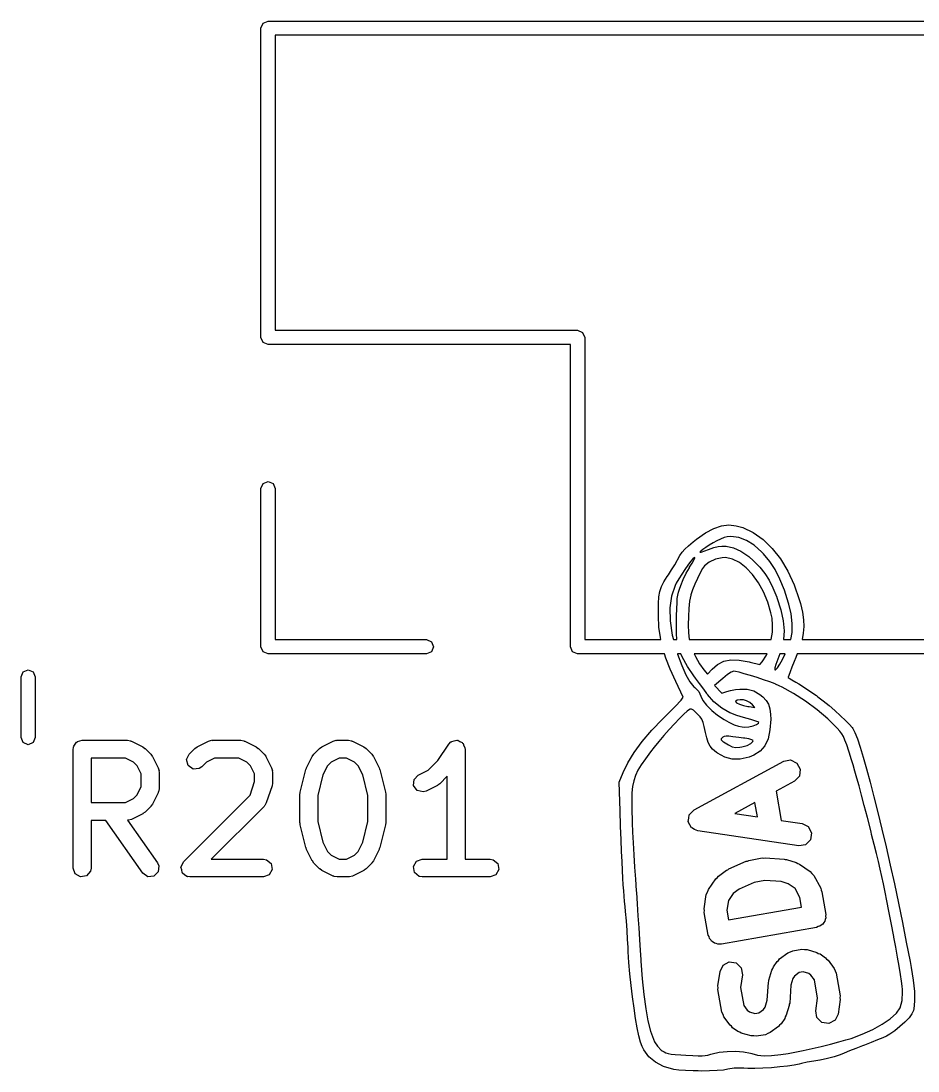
# Model space of a CAD drawing. Extents: x 106.7 to 191.3, y -141.1 to -57.8.
# Drawn here: x 121.53 to 129.07, y -69.58 to -60.75 of the extents above; entities that cross this region are included whole.
import ezdxf

# ---------------------------------------------------------------- set-up
doc = ezdxf.new("R2010")
doc.units = 0
doc.layers.add('BLACK', color=7, linetype='CONTINUOUS')

msp = doc.modelspace()

# ---------------------------------------------------------------- linework, layer by layer
at = {"layer": 'BLACK', "linetype": 'CONTINUOUS'}
for p, q in [((123.547, -60.8136), (123.565, -60.7712)), ((123.547, -63.4136), (123.547, -60.8136)), ((123.565, -60.7712), (123.607, -60.7536)), ((123.607, -60.7536), (149.426, -60.7536)), ((149.567, -60.8736), (123.667, -60.8736)), ((123.667, -60.8736), (123.667, -63.3536)), ((123.667, -63.3536), (126.207, -63.3536)), ((126.207, -63.3536), (126.25, -63.3712)), ((126.25, -63.3712), (126.267, -63.4136)), ((123.565, -63.456), (123.547, -63.4136)), ((123.547, -63.4136), (123.547, -63.4136)), ((123.607, -63.4736), (123.565, -63.456)), ((126.267, -63.4136), (126.267, -65.9536)), ((126.147, -63.4736), (123.607, -63.4736)), ((126.147, -66.0136), (126.147, -63.4736)), ((123.547, -64.6836), (123.565, -64.6412)), ((123.547, -66.0136), (123.547, -64.6836)), ((123.565, -64.6412), (123.607, -64.6236)), ((123.607, -64.6236), (123.65, -64.6412)), ((123.65, -64.6412), (123.667, -64.6836)), ((123.667, -64.6836), (123.667, -65.9536)), ((127.283, -65.0571), (127.352, -65.0198)), ((127.352, -65.0198), (127.416, -64.9977)), ((127.416, -64.9977), (127.479, -64.9903)), ((127.479, -64.9903), (127.541, -64.9968)), ((127.541, -64.9968), (127.595, -65.012)), ((127.595, -65.012), (127.683, -65.053)), ((127.138, -65.1651), (127.179, -65.1321)), ((127.179, -65.1321), (127.207, -65.1105)), ((127.207, -65.1105), (127.283, -65.0571)), ((127.377, -65.1245), (127.346, -65.1413)), ((127.409, -65.1089), (127.377, -65.1245)), ((127.44, -65.0957), (127.409, -65.1089)), ((127.464, -65.089), (127.44, -65.0957)), ((127.488, -65.0874), (127.464, -65.089)), ((127.517, -65.0892), (127.488, -65.0874)), ((127.562, -65.0966), (127.517, -65.0892)), ((127.627, -65.1203), (127.562, -65.0966)), ((127.69, -65.1603), (127.627, -65.1203)), ((127.683, -65.053), (127.766, -65.1117)), ((127.766, -65.1117), (127.843, -65.1865)), ((127.066, -65.2481), (127.085, -65.2193)), ((127.085, -65.2193), (127.108, -65.1929)), ((127.108, -65.1929), (127.138, -65.1651)), ((127.242, -65.2108), (127.235, -65.219)), ((127.235, -65.219), (127.241, -65.2197)), ((127.241, -65.2197), (127.247, -65.2177)), ((127.259, -65.197), (127.242, -65.2108)), ((127.247, -65.2177), (127.307, -65.1957)), ((127.284, -65.1795), (127.259, -65.197)), ((127.314, -65.1603), (127.284, -65.1795)), ((127.307, -65.1957), (127.353, -65.1805)), ((127.346, -65.1413), (127.314, -65.1603)), ((127.353, -65.1805), (127.389, -65.1713)), ((127.389, -65.1713), (127.418, -65.1671)), ((127.418, -65.1671), (127.445, -65.167)), ((127.445, -65.167), (127.456, -65.1679)), ((127.456, -65.1679), (127.518, -65.1816)), ((127.518, -65.1816), (127.58, -65.2107)), ((127.58, -65.2107), (127.645, -65.2565)), ((127.755, -65.2182), (127.69, -65.1603)), ((127.77, -65.2339), (127.755, -65.2182)), ((127.843, -65.1865), (127.913, -65.276)), ((127.024, -65.325), (127.045, -65.2881)), ((127.045, -65.2881), (127.047, -65.2832)), ((127.047, -65.2832), (127.066, -65.2481)), ((127.157, -65.2976), (127.133, -65.3282)), ((127.149, -65.3452), (127.169, -65.3123)), ((127.176, -65.2754), (127.157, -65.2976)), ((127.169, -65.3123), (127.185, -65.2856)), ((127.189, -65.2643), (127.176, -65.2754)), ((127.185, -65.2856), (127.193, -65.2696)), ((127.193, -65.2672), (127.189, -65.2643)), ((127.193, -65.2696), (127.193, -65.2672)), ((127.312, -65.3021), (127.275, -65.3322)), ((127.365, -65.278), (127.312, -65.3021)), ((127.423, -65.2652), (127.365, -65.278)), ((127.451, -65.2647), (127.423, -65.2652)), ((127.509, -65.2772), (127.451, -65.2647)), ((127.567, -65.3064), (127.509, -65.2772)), ((127.624, -65.3503), (127.567, -65.3064)), ((127.645, -65.2565), (127.686, -65.2927)), ((127.686, -65.2927), (127.738, -65.3454)), ((127.822, -65.2961), (127.77, -65.2339)), ((127.867, -65.3656), (127.822, -65.2961)), ((127.913, -65.276), (127.975, -65.3787)), ((126.97, -65.4085), (126.997, -65.3679)), ((126.997, -65.3679), (127.024, -65.325)), ((127.082, -65.4035), (127.058, -65.4427)), ((127.108, -65.3644), (127.082, -65.4035)), ((127.095, -65.4488), (127.121, -65.3955)), ((127.133, -65.3282), (127.108, -65.3644)), ((127.121, -65.3955), (127.147, -65.349)), ((127.147, -65.349), (127.149, -65.3452)), ((127.237, -65.3932), (127.214, -65.439)), ((127.258, -65.356), (127.237, -65.3932)), ((127.275, -65.3322), (127.258, -65.356)), ((127.678, -65.4073), (127.624, -65.3503)), ((127.738, -65.3454), (127.781, -65.3973)), ((127.781, -65.3973), (127.817, -65.4534)), ((127.908, -65.4454), (127.867, -65.3656)), ((127.975, -65.3787), (128.027, -65.4929)), ((126.912, -65.5076), (126.932, -65.4677)), ((126.932, -65.4677), (126.96, -65.4239)), ((126.96, -65.4239), (126.97, -65.4085)), ((127.037, -65.4793), (127.028, -65.4986)), ((127.058, -65.4427), (127.037, -65.4793)), ((127.074, -65.498), (127.095, -65.4488)), ((127.192, -65.4882), (127.173, -65.536)), ((127.214, -65.439), (127.192, -65.4882)), ((127.727, -65.4754), (127.678, -65.4073)), ((127.77, -65.5528), (127.727, -65.4754)), ((127.817, -65.4534), (127.849, -65.5187)), ((127.945, -65.5386), (127.908, -65.4454)), ((126.891, -65.5943), (126.898, -65.5482)), ((126.898, -65.5482), (126.912, -65.5076)), ((127.028, -65.4986), (126.997, -65.5874)), ((127.045, -65.6087), (127.049, -65.5798)), ((127.049, -65.5798), (127.055, -65.5545)), ((127.055, -65.5545), (127.063, -65.5289)), ((127.063, -65.5289), (127.074, -65.4989)), ((127.074, -65.4989), (127.074, -65.498)), ((127.158, -65.5799), (127.149, -65.6294)), ((127.159, -65.5774), (127.158, -65.5799)), ((127.173, -65.536), (127.159, -65.5774)), ((127.806, -65.6377), (127.77, -65.5528)), ((127.849, -65.5187), (127.881, -65.5983)), ((127.98, -65.6483), (127.945, -65.5386)), ((128.027, -65.4929), (128.07, -65.6173)), ((126.886, -65.7215), (126.887, -65.6505)), ((126.887, -65.6505), (126.891, -65.5943)), ((126.997, -65.5874), (126.983, -65.6868)), ((127.041, -65.6934), (127.043, -65.6453)), ((127.043, -65.6453), (127.045, -65.6087)), ((127.149, -65.6294), (127.142, -65.6917)), ((127.832, -65.7283), (127.806, -65.6377)), ((127.881, -65.5983), (127.882, -65.6004)), ((127.882, -65.6004), (127.915, -65.7034)), ((127.982, -65.6555), (127.98, -65.6483)), ((128.001, -65.7377), (127.982, -65.6555)), ((128.07, -65.6173), (128.079, -65.651)), ((128.079, -65.651), (128.096, -65.7235)), ((126.887, -65.7546), (126.886, -65.7215)), ((126.891, -65.8493), (126.887, -65.7546)), ((126.983, -65.6868), (126.985, -65.7968)), ((127.039, -65.7571), (127.041, -65.6934)), ((127.039, -65.7627), (127.039, -65.7571)), ((127.142, -65.6917), (127.138, -65.7607)), ((127.841, -65.7728), (127.832, -65.7283)), ((127.915, -65.7034), (127.936, -65.7956)), ((128.01, -65.8186), (128.001, -65.7377)), ((128.096, -65.7235), (128.106, -65.7866)), ((126.985, -65.7968), (127.003, -65.9175)), ((127.038, -65.8387), (127.039, -65.7627)), ((127.039, -65.9034), (127.038, -65.8387)), ((127.138, -65.7607), (127.137, -65.8308)), ((127.137, -65.8308), (127.139, -65.8959)), ((127.846, -65.8315), (127.841, -65.7728)), ((127.844, -65.8921), (127.846, -65.8315)), ((127.936, -65.7956), (127.943, -65.8805)), ((128.009, -65.8931), (128.01, -65.8186)), ((128.109, -65.8443), (128.104, -65.9009)), ((128.106, -65.7866), (128.109, -65.8443)), ((126.903, -65.9368), (126.891, -65.8493)), ((127.003, -65.9175), (127.013, -65.9536)), ((127.042, -65.9536), (127.039, -65.9034)), ((127.139, -65.8959), (127.145, -65.9503)), ((127.835, -65.9536), (127.844, -65.8921)), ((127.943, -65.8805), (127.938, -65.9536)), ((127.999, -65.9536), (128.009, -65.8931)), ((128.104, -65.9009), (128.093, -65.9536)), ((123.565, -66.056), (123.547, -66.0136)), ((123.667, -65.9536), (124.937, -65.9536)), ((124.937, -65.9536), (124.98, -65.9712)), ((124.98, -65.9712), (124.997, -66.0136)), ((124.997, -66.0136), (124.98, -66.056)), ((126.165, -66.056), (126.147, -66.0136)), ((126.147, -66.0136), (126.147, -66.0136)), ((126.267, -65.9536), (126.906, -65.9536)), ((126.906, -65.9536), (126.903, -65.9368)), ((127.013, -65.9536), (127.042, -65.9536)), ((127.145, -65.9503), (127.146, -65.9536)), ((127.146, -65.9536), (127.835, -65.9536)), ((127.938, -65.9536), (127.999, -65.9536)), ((128.093, -65.9536), (129.446, -65.9536)), ((123.607, -66.0736), (123.565, -66.056)), ((124.937, -66.0736), (123.607, -66.0736)), ((124.98, -66.056), (124.937, -66.0736)), ((126.207, -66.0736), (126.165, -66.056)), ((126.937, -66.0736), (126.207, -66.0736)), ((126.948, -66.1087), (126.937, -66.0736)), ((126.985, -66.2021), (126.948, -66.1087)), ((127.047, -66.0736), (127.048, -66.077)), ((127.076, -66.0736), (127.047, -66.0736)), ((127.048, -66.077), (127.082, -66.1724)), ((127.086, -66.0994), (127.076, -66.0736)), ((127.13, -66.1786), (127.086, -66.0994)), ((127.187, -66.0736), (127.197, -66.0969)), ((127.799, -66.0736), (127.187, -66.0736)), ((127.197, -66.0969), (127.231, -66.1579)), ((127.759, -66.1403), (127.794, -66.0855)), ((127.794, -66.0855), (127.799, -66.0736)), ((127.908, -66.0736), (127.891, -66.1194)), ((127.952, -66.0736), (127.908, -66.0736)), ((127.929, -66.1199), (127.952, -66.0736)), ((128.041, -66.1054), (128.027, -66.1383)), ((128.053, -66.0736), (128.041, -66.1054)), ((129.477, -66.0736), (128.053, -66.0736)), ((127.082, -66.1724), (127.117, -66.25)), ((127.185, -66.2592), (127.13, -66.1786)), ((127.231, -66.1579), (127.267, -66.207)), ((127.337, -66.203), (127.384, -66.1623)), ((127.384, -66.1623), (127.436, -66.136)), ((127.436, -66.136), (127.496, -66.1239)), ((127.496, -66.1239), (127.566, -66.1255)), ((127.566, -66.1255), (127.648, -66.1403)), ((127.648, -66.1403), (127.658, -66.1428)), ((127.658, -66.1428), (127.74, -66.1635)), ((127.74, -66.1635), (127.759, -66.1403)), ((127.874, -66.1624), (127.864, -66.1923)), ((127.864, -66.1923), (127.864, -66.208)), ((127.871, -66.2083), (127.886, -66.1921)), ((127.891, -66.1194), (127.874, -66.1624)), ((127.886, -66.1921), (127.888, -66.1903)), ((127.888, -66.1903), (127.906, -66.1614)), ((127.906, -66.1614), (127.929, -66.1199)), ((128.008, -66.1849), (127.993, -66.2246)), ((128.027, -66.1383), (128.008, -66.1849)), ((121.531, -66.2679), (121.548, -66.2254)), ((121.531, -66.7773), (121.531, -66.2679)), ((121.548, -66.2254), (121.591, -66.2079)), ((121.591, -66.2079), (121.633, -66.2254)), ((121.633, -66.2254), (121.651, -66.2679)), ((121.651, -66.2679), (121.651, -66.7773)), ((127.033, -66.3063), (126.985, -66.2021)), ((127.117, -66.25), (127.151, -66.3092)), ((127.199, -66.2777), (127.185, -66.2592)), ((127.233, -66.3238), (127.199, -66.2777)), ((127.267, -66.207), (127.299, -66.2442)), ((127.299, -66.2442), (127.337, -66.203)), ((127.427, -66.2795), (127.358, -66.3393)), ((127.467, -66.2477), (127.427, -66.2795)), ((127.499, -66.2269), (127.467, -66.2477)), ((127.521, -66.2198), (127.499, -66.2269)), ((127.533, -66.2213), (127.521, -66.2198)), ((127.565, -66.2285), (127.533, -66.2213)), ((127.608, -66.2403), (127.565, -66.2285)), ((127.659, -66.2555), (127.608, -66.2403)), ((127.715, -66.273), (127.659, -66.2555)), ((127.77, -66.2915), (127.715, -66.273)), ((127.864, -66.208), (127.871, -66.2083)), ((127.982, -66.2541), (127.976, -66.2704)), ((127.976, -66.2704), (127.976, -66.2724)), ((127.976, -66.2724), (127.986, -66.2783)), ((127.993, -66.2246), (127.982, -66.2541)), ((127.986, -66.2783), (128.008, -66.2919)), ((127.095, -66.4369), (127.033, -66.3063)), ((127.151, -66.3092), (127.184, -66.3496)), ((127.184, -66.3496), (127.192, -66.3567)), ((127.192, -66.3567), (127.225, -66.3906)), ((127.267, -66.3698), (127.233, -66.3238)), ((127.294, -66.4079), (127.267, -66.3698)), ((127.358, -66.3393), (127.42, -66.4037)), ((127.492, -66.3808), (127.533, -66.3734)), ((127.533, -66.3734), (127.57, -66.3692)), ((127.57, -66.3692), (127.633, -66.37)), ((127.633, -66.37), (127.688, -66.3847)), ((127.823, -66.3099), (127.77, -66.2915)), ((127.868, -66.3268), (127.823, -66.3099)), ((127.871, -66.328), (127.868, -66.3268)), ((127.902, -66.341), (127.871, -66.328)), ((127.926, -66.3525), (127.902, -66.341)), ((128.022, -66.4056), (127.926, -66.3525)), ((128.008, -66.2919), (128.04, -66.311)), ((128.04, -66.311), (128.066, -66.3264)), ((128.066, -66.3264), (128.114, -66.3565)), ((128.114, -66.3565), (128.166, -66.3914)), ((127.065, -66.477), (127.077, -66.4627)), ((127.077, -66.4627), (127.095, -66.4369)), ((127.225, -66.3906), (127.243, -66.4283)), ((127.243, -66.4283), (127.243, -66.4291)), ((127.243, -66.4291), (127.26, -66.4651)), ((127.297, -66.4111), (127.294, -66.4079)), ((127.299, -66.4139), (127.297, -66.4111)), ((127.353, -66.4765), (127.299, -66.4139)), ((127.42, -66.4037), (127.461, -66.3892)), ((127.461, -66.3892), (127.492, -66.3808)), ((127.573, -66.46), (127.549, -66.4637)), ((127.601, -66.4612), (127.573, -66.46)), ((127.626, -66.4676), (127.601, -66.4612)), ((127.688, -66.3847), (127.739, -66.4151)), ((127.739, -66.4151), (127.764, -66.4356)), ((127.764, -66.4356), (127.793, -66.4649)), ((128.121, -66.4706), (128.022, -66.4056)), ((128.166, -66.3914), (128.214, -66.4249)), ((128.214, -66.4249), (128.227, -66.4338)), ((128.227, -66.4338), (128.272, -66.4686)), ((126.968, -66.576), (127.008, -66.5365)), ((127.008, -66.5365), (127.041, -66.5026)), ((127.041, -66.5026), (127.065, -66.477)), ((127.147, -66.5407), (127.129, -66.5547)), ((127.151, -66.5388), (127.147, -66.5407)), ((127.165, -66.5375), (127.151, -66.5388)), ((127.181, -66.5465), (127.165, -66.5375)), ((127.205, -66.5681), (127.181, -66.5465)), ((127.26, -66.4651), (127.291, -66.506)), ((127.291, -66.506), (127.334, -66.5487)), ((127.334, -66.5487), (127.384, -66.5899)), ((127.418, -66.531), (127.353, -66.4765)), ((127.487, -66.5702), (127.418, -66.531)), ((127.536, -66.4716), (127.535, -66.4748)), ((127.535, -66.4748), (127.544, -66.485)), ((127.549, -66.4637), (127.536, -66.4716)), ((127.544, -66.485), (127.568, -66.4964)), ((127.568, -66.4964), (127.601, -66.5073)), ((127.601, -66.5073), (127.639, -66.5158)), ((127.654, -66.4831), (127.626, -66.4676)), ((127.639, -66.5158), (127.648, -66.5172)), ((127.648, -66.5172), (127.696, -66.5245)), ((127.677, -66.5027), (127.654, -66.4831)), ((127.696, -66.5245), (127.677, -66.5027)), ((127.793, -66.4649), (127.812, -66.4963)), ((127.812, -66.4963), (127.824, -66.5345)), ((127.824, -66.5345), (127.829, -66.5843)), ((128.219, -66.5435), (128.121, -66.4706)), ((128.309, -66.6204), (128.219, -66.5435)), ((128.272, -66.4686), (128.32, -66.5085)), ((128.32, -66.5085), (128.369, -66.551)), ((128.369, -66.551), (128.416, -66.5933)), ((126.832, -66.7161), (126.922, -66.6219)), ((126.922, -66.6219), (126.925, -66.6186)), ((126.925, -66.6186), (126.968, -66.576)), ((127.064, -66.6178), (127.022, -66.6617)), ((127.1, -66.5813), (127.064, -66.6178)), ((127.129, -66.5547), (127.1, -66.5813)), ((127.216, -66.5793), (127.205, -66.5681)), ((127.237, -66.6019), (127.216, -66.5793)), ((127.252, -66.6237), (127.237, -66.6019)), ((127.263, -66.6497), (127.252, -66.6237)), ((127.384, -66.5899), (127.439, -66.6267)), ((127.439, -66.6267), (127.477, -66.6476)), ((127.502, -66.5761), (127.487, -66.5702)), ((127.538, -66.5887), (127.502, -66.5761)), ((127.583, -66.6026), (127.538, -66.5887)), ((127.631, -66.6159), (127.583, -66.6026)), ((127.663, -66.625), (127.631, -66.6159)), ((127.696, -66.6357), (127.663, -66.625)), ((127.698, -66.6362), (127.696, -66.6357)), ((127.722, -66.6455), (127.698, -66.6362)), ((127.83, -66.6238), (127.824, -66.7132)), ((127.829, -66.5843), (127.83, -66.6238)), ((128.388, -66.6974), (128.309, -66.6204)), ((128.416, -66.5933), (128.458, -66.6328)), ((128.458, -66.6328), (128.492, -66.6667)), ((126.751, -66.8104), (126.832, -66.7161)), ((126.977, -66.7104), (126.932, -66.7612)), ((127.022, -66.6617), (126.977, -66.7104)), ((127.272, -66.685), (127.263, -66.6497)), ((127.282, -66.7345), (127.272, -66.685)), ((127.477, -66.6476), (127.523, -66.669)), ((127.523, -66.669), (127.559, -66.6817)), ((127.559, -66.6817), (127.59, -66.6877)), ((127.59, -66.6877), (127.612, -66.6887)), ((127.612, -66.6887), (127.647, -66.6859)), ((127.647, -66.6859), (127.682, -66.6787)), ((127.682, -66.6787), (127.711, -66.6687)), ((127.711, -66.6687), (127.728, -66.6575)), ((127.731, -66.6515), (127.722, -66.6455)), ((127.728, -66.6575), (127.731, -66.6515)), ((127.824, -66.7132), (127.808, -66.7871)), ((128.389, -66.6985), (128.388, -66.6974)), ((128.411, -66.7232), (128.389, -66.6985)), ((128.428, -66.7451), (128.411, -66.7232)), ((128.492, -66.6667), (128.514, -66.6925)), ((128.514, -66.6925), (128.52, -66.7006)), ((128.52, -66.7006), (128.537, -66.7356)), ((121.548, -66.8197), (121.531, -66.7773)), ((121.651, -66.7773), (121.633, -66.8197)), ((121.996, -66.8168), (122.003, -66.8145)), ((122.003, -66.8145), (122.007, -66.8093)), ((122.007, -66.8093), (122.026, -66.8059)), ((122.026, -66.8059), (122.045, -66.7992)), ((122.045, -66.7992), (122.426, -66.7992)), ((122.426, -66.7992), (122.451, -66.8037)), ((122.451, -66.8037), (122.455, -66.8066)), ((122.455, -66.8066), (122.459, -66.8071)), ((122.459, -66.8071), (122.554, -66.8548)), ((123.011, -66.8548), (123.106, -66.8071)), ((123.106, -66.8071), (123.131, -66.7997)), ((123.131, -66.7997), (123.136, -66.8008)), ((123.136, -66.8008), (123.14, -66.7992)), ((123.14, -66.7992), (123.378, -66.7992)), ((123.378, -66.7992), (123.404, -66.8037)), ((123.404, -66.8037), (123.407, -66.8066)), ((123.407, -66.8066), (123.411, -66.8071)), ((123.411, -66.8071), (123.507, -66.8548)), ((124.059, -66.8548), (124.154, -66.8071)), ((124.154, -66.8071), (124.179, -66.7997)), ((124.179, -66.7997), (124.183, -66.8008)), ((124.183, -66.8008), (124.187, -66.7992)), ((124.187, -66.7992), (124.283, -66.7992)), ((124.283, -66.7992), (124.308, -66.8037)), ((124.308, -66.8037), (124.312, -66.8066)), ((124.312, -66.8066), (124.316, -66.8071)), ((124.316, -66.8071), (124.411, -66.8548)), ((125.125, -66.8326), (125.143, -66.8138)), ((125.143, -66.8138), (125.147, -66.8126)), ((125.147, -66.8126), (125.15, -66.8093)), ((125.15, -66.8093), (125.171, -66.8055)), ((125.171, -66.8055), (125.192, -66.7994)), ((125.192, -66.7994), (125.196, -66.8011)), ((125.196, -66.8011), (125.201, -66.8004)), ((125.201, -66.8004), (125.219, -66.8112)), ((125.219, -66.8112), (125.239, -66.82)), ((126.683, -66.9022), (126.751, -66.8104)), ((126.889, -66.8116), (126.85, -66.8591)), ((126.932, -66.7612), (126.889, -66.8116)), ((127.292, -66.7803), (127.282, -66.7345)), ((127.304, -66.8196), (127.292, -66.7803)), ((127.425, -66.777), (127.413, -66.7882)), ((127.413, -66.7882), (127.414, -66.7968)), ((127.414, -66.7968), (127.429, -66.809)), ((127.429, -66.7738), (127.425, -66.777)), ((127.44, -66.7686), (127.429, -66.7738)), ((127.429, -66.809), (127.434, -66.8127)), ((127.434, -66.8127), (127.474, -66.8393)), ((127.455, -66.7662), (127.44, -66.7686)), ((127.478, -66.7667), (127.455, -66.7662)), ((127.513, -66.7699), (127.478, -66.7667)), ((127.563, -66.7758), (127.513, -66.7699)), ((127.602, -66.7811), (127.563, -66.7758)), ((127.612, -66.7827), (127.602, -66.7811)), ((127.645, -66.7884), (127.612, -66.7827)), ((127.672, -66.7954), (127.645, -66.7884)), ((127.664, -66.8283), (127.68, -66.8096)), ((127.682, -66.8015), (127.672, -66.7954)), ((127.68, -66.8096), (127.682, -66.8015)), ((127.808, -66.7871), (127.781, -66.8465)), ((128.441, -66.7686), (128.428, -66.7451)), ((128.454, -66.798), (128.441, -66.7686)), ((128.469, -66.8375), (128.454, -66.798)), ((128.537, -66.7356), (128.558, -66.7884)), ((128.558, -66.7884), (128.581, -66.8577)), ((121.591, -66.8373), (121.548, -66.8197)), ((121.633, -66.8197), (121.591, -66.8373)), ((121.97, -66.8742), (121.971, -66.8645)), ((121.97, -67.8742), (121.97, -66.8742)), ((121.971, -66.8612), (121.972, -66.8583)), ((121.971, -66.8645), (121.971, -66.8612)), ((121.972, -66.8583), (121.974, -66.8486)), ((121.974, -66.8486), (121.987, -66.8336)), ((121.987, -66.8336), (121.996, -66.8168)), ((122.554, -66.8548), (122.572, -66.8681)), ((122.572, -66.8681), (122.574, -66.8688)), ((122.574, -66.8688), (122.621, -66.9164)), ((122.944, -66.9164), (122.992, -66.8688)), ((122.992, -66.8688), (123.01, -66.8559)), ((123.01, -66.8559), (123.011, -66.8548)), ((123.507, -66.8548), (123.525, -66.8681)), ((123.525, -66.8681), (123.526, -66.8688)), ((123.526, -66.8688), (123.574, -66.9164)), ((123.992, -66.9164), (124.039, -66.8688)), ((124.039, -66.8688), (124.058, -66.8559)), ((124.058, -66.8559), (124.059, -66.8548)), ((124.411, -66.8548), (124.43, -66.8681)), ((124.43, -66.8681), (124.431, -66.8688)), ((124.431, -66.8688), (124.479, -66.9164)), ((125.034, -66.9693), (125.125, -66.8326)), ((125.239, -66.82), (125.241, -66.8239)), ((125.241, -66.8239), (125.245, -66.826)), ((125.245, -66.826), (125.252, -66.8465)), ((125.252, -66.8465), (125.262, -66.866)), ((125.262, -66.866), (125.261, -66.8702)), ((125.261, -66.8702), (125.262, -66.8742)), ((125.262, -66.8742), (125.262, -67.7992)), ((126.629, -66.9895), (126.683, -66.9022)), ((126.821, -66.897), (126.777, -66.9561)), ((126.85, -66.8591), (126.821, -66.897)), ((127.32, -66.8494), (127.304, -66.8196)), ((127.342, -66.875), (127.32, -66.8494)), ((127.374, -66.9016), (127.342, -66.875)), ((127.384, -66.9091), (127.374, -66.9016)), ((127.474, -66.8393), (127.507, -66.8547)), ((127.507, -66.8547), (127.537, -66.8604)), ((127.537, -66.8604), (127.571, -66.8583)), ((127.571, -66.8583), (127.587, -66.8558)), ((127.587, -66.8558), (127.632, -66.8443)), ((127.632, -66.8443), (127.664, -66.8283)), ((127.741, -66.8925), (127.689, -66.9261)), ((127.781, -66.8465), (127.741, -66.8925)), ((128.486, -66.8913), (128.469, -66.8375)), ((128.492, -66.9077), (128.486, -66.8913)), ((128.581, -66.8577), (128.607, -66.9423)), ((122.408, -66.9492), (122.12, -66.9492)), ((122.12, -66.9492), (122.12, -67.323)), ((122.476, -66.9835), (122.408, -66.9492)), ((122.507, -67.0139), (122.476, -66.9835)), ((122.621, -66.9164), (122.634, -66.9348)), ((122.634, -66.9348), (122.636, -66.9359)), ((122.636, -66.9359), (122.683, -67.0312)), ((122.922, -66.9629), (122.944, -66.9164)), ((122.936, -67.0125), (122.922, -66.9629)), ((123.089, -66.9835), (123.05, -67.0225)), ((123.158, -66.9492), (123.089, -66.9835)), ((123.36, -66.9492), (123.158, -66.9492)), ((123.429, -66.9835), (123.36, -66.9492)), ((123.459, -67.0139), (123.429, -66.9835)), ((123.574, -66.9164), (123.587, -66.9348)), ((123.587, -66.9348), (123.588, -66.9359)), ((123.588, -66.9359), (123.636, -67.0312)), ((123.93, -67.0312), (123.978, -66.9359)), ((123.978, -66.9359), (123.991, -66.9179)), ((123.991, -66.9179), (123.992, -66.9164)), ((124.137, -66.9835), (124.106, -67.0139)), ((124.205, -66.9492), (124.137, -66.9835)), ((124.265, -66.9492), (124.205, -66.9492)), ((124.334, -66.9835), (124.265, -66.9492)), ((124.364, -67.0139), (124.334, -66.9835)), ((124.479, -66.9164), (124.491, -66.9348)), ((124.491, -66.9348), (124.493, -66.9359)), ((124.493, -66.9359), (124.54, -67.0312)), ((124.953, -67.0507), (125.034, -66.9693)), ((126.59, -67.0697), (126.629, -66.9895)), ((126.777, -66.9561), (126.742, -67.0069)), ((127.186, -67.3843), (127.939, -66.9763)), ((127.444, -66.9427), (127.384, -66.9091)), ((127.506, -66.959), (127.444, -66.9427)), ((127.537, -66.9588), (127.506, -66.959)), ((127.573, -66.9585), (127.537, -66.9588)), ((127.649, -66.9416), (127.573, -66.9585)), ((127.689, -66.9261), (127.649, -66.9416)), ((127.939, -66.9763), (127.997, -66.9657)), ((127.997, -66.9657), (128.05, -66.9911)), ((128.05, -66.9911), (128.078, -67.0428)), ((128.507, -66.9569), (128.492, -66.9077)), ((128.523, -67.0069), (128.507, -66.9569)), ((128.607, -66.9423), (128.636, -67.0408)), ((122.541, -67.0824), (122.507, -67.0139)), ((122.683, -67.0312), (122.691, -67.0561)), ((122.691, -67.0561), (122.69, -67.0605)), ((122.69, -67.0605), (122.691, -67.0647)), ((122.691, -67.0647), (122.691, -67.2076)), ((122.978, -67.0419), (122.936, -67.0125)), ((123.029, -67.0374), (122.978, -67.0419)), ((123.05, -67.0225), (123.029, -67.0374)), ((123.493, -67.0824), (123.459, -67.0139)), ((123.636, -67.0312), (123.643, -67.0561)), ((123.643, -67.0561), (123.642, -67.0605)), ((123.642, -67.0605), (123.643, -67.0647)), ((123.643, -67.0647), (123.643, -67.1599)), ((123.877, -67.237), (123.924, -67.0465)), ((123.924, -67.0465), (123.93, -67.0347)), ((123.93, -67.0347), (123.93, -67.0312)), ((124.106, -67.0139), (124.068, -67.0909)), ((124.402, -67.0909), (124.364, -67.0139)), ((124.54, -67.0312), (124.544, -67.0436)), ((124.544, -67.0436), (124.546, -67.0465)), ((124.546, -67.0465), (124.594, -67.237)), ((124.868, -67.0929), (124.953, -67.0507)), ((126.556, -67.1527), (126.59, -67.0697)), ((126.714, -67.0525), (126.693, -67.0957)), ((126.742, -67.0069), (126.714, -67.0525)), ((128.078, -67.0428), (128.071, -67.1012)), ((128.538, -67.0599), (128.523, -67.0069)), ((128.555, -67.1183), (128.538, -67.0599)), ((128.636, -67.0408), (128.666, -67.1519)), ((122.541, -67.1898), (122.541, -67.0824)), ((123.455, -67.2623), (123.493, -67.1478)), ((123.493, -67.1478), (123.493, -67.0824)), ((123.643, -67.1599), (123.64, -67.182)), ((124.068, -67.0909), (124.024, -67.2644)), ((124.446, -67.2644), (124.402, -67.0909)), ((124.83, -67.1813), (124.833, -67.1301)), ((124.833, -67.1301), (124.868, -67.0929)), ((125.05, -67.1653), (125.032, -67.1782)), ((125.112, -67.1029), (125.05, -67.1653)), ((125.112, -67.7992), (125.112, -67.1029)), ((126.562, -67.3139), (126.556, -67.1527)), ((126.679, -67.1398), (126.669, -67.1877)), ((126.693, -67.0957), (126.679, -67.1398)), ((128.03, -67.1439), (127.875, -67.2277)), ((128.071, -67.1012), (128.03, -67.1439)), ((128.573, -67.1843), (128.555, -67.1183)), ((128.666, -67.1519), (128.697, -67.2741)), ((122.507, -67.2584), (122.541, -67.1898)), ((122.683, -67.2411), (122.636, -67.3363)), ((122.684, -67.2366), (122.683, -67.2411)), ((122.687, -67.2332), (122.684, -67.2366)), ((122.691, -67.2076), (122.687, -67.2332)), ((123.64, -67.1837), (123.592, -67.3265)), ((123.64, -67.182), (123.64, -67.1837)), ((123.874, -67.2552), (123.877, -67.2404)), ((123.874, -67.4933), (123.874, -67.2552)), ((123.877, -67.2404), (123.877, -67.237)), ((124.594, -67.237), (124.595, -67.2519)), ((124.595, -67.2519), (124.596, -67.2552)), ((124.596, -67.2552), (124.596, -67.4933)), ((124.86, -67.2225), (124.83, -67.1813)), ((124.91, -67.2344), (124.86, -67.2225)), ((124.935, -67.227), (124.91, -67.2344)), ((125.031, -67.1794), (124.935, -67.227)), ((125.032, -67.1782), (125.031, -67.1794)), ((126.663, -67.2424), (126.662, -67.3071)), ((126.669, -67.1877), (126.663, -67.2424)), ((127.875, -67.2277), (127.918, -67.4737)), ((128.593, -67.2601), (128.573, -67.1843)), ((122.12, -67.323), (122.408, -67.323)), ((122.408, -67.323), (122.476, -67.2888)), ((122.476, -67.2888), (122.507, -67.2584)), ((122.636, -67.3363), (122.622, -67.3543)), ((122.896, -67.8212), (123.455, -67.2623)), ((123.592, -67.3265), (123.58, -67.3494)), ((124.024, -67.2644), (124.024, -67.484)), ((124.446, -67.484), (124.446, -67.2644)), ((126.565, -67.3915), (126.562, -67.3139)), ((126.662, -67.3071), (126.663, -67.3847)), ((127.698, -67.3233), (127.528, -67.4157)), ((127.72, -67.4442), (127.698, -67.3233)), ((128.616, -67.3481), (128.593, -67.2601)), ((128.697, -67.2741), (128.73, -67.4063)), ((122.554, -67.4175), (122.459, -67.4651)), ((122.555, -67.4163), (122.554, -67.4175)), ((122.574, -67.4034), (122.555, -67.4163)), ((122.621, -67.3558), (122.574, -67.4034)), ((122.622, -67.3543), (122.621, -67.3558)), ((123.574, -67.3558), (123.13, -67.7992)), ((123.576, -67.3518), (123.574, -67.3558)), ((123.58, -67.3494), (123.576, -67.3518)), ((126.569, -67.522), (126.565, -67.3915)), ((126.663, -67.3847), (126.666, -67.4783)), ((127.141, -67.4555), (127.145, -67.4269)), ((127.145, -67.4269), (127.146, -67.4264)), ((127.146, -67.4256), (127.166, -67.4051)), ((127.146, -67.4264), (127.146, -67.4256)), ((127.166, -67.4051), (127.186, -67.3843)), ((127.528, -67.4157), (127.72, -67.4442)), ((128.642, -67.4505), (128.616, -67.3481)), ((128.73, -67.4063), (128.764, -67.547)), ((122.244, -67.473), (122.12, -67.473)), ((122.12, -67.473), (122.12, -67.8742)), ((122.555, -67.9172), (122.244, -67.473)), ((122.43, -67.4715), (122.427, -67.4727)), ((122.427, -67.4727), (122.677, -67.8312)), ((122.434, -67.4725), (122.43, -67.4715)), ((122.459, -67.4651), (122.434, -67.4725)), ((123.876, -67.4965), (123.874, -67.4933)), ((123.877, -67.5115), (123.876, -67.4965)), ((123.924, -67.7019), (123.877, -67.5115)), ((124.024, -67.484), (124.068, -67.6576)), ((124.402, -67.6576), (124.446, -67.484)), ((124.594, -67.5115), (124.546, -67.7019)), ((124.596, -67.4933), (124.593, -67.508)), ((124.593, -67.508), (124.594, -67.5115)), ((126.573, -67.6357), (126.569, -67.522)), ((126.666, -67.4783), (126.667, -67.4946)), ((126.667, -67.4946), (126.67, -67.5713)), ((127.137, -67.4839), (127.141, -67.4555)), ((127.138, -67.4846), (127.137, -67.4839)), ((127.137, -67.4853), (127.138, -67.4846)), ((127.151, -67.5105), (127.137, -67.4853)), ((127.164, -67.5361), (127.151, -67.5105)), ((127.918, -67.4737), (128.093, -67.4995)), ((128.093, -67.4995), (128.145, -67.5257)), ((128.673, -67.5696), (128.642, -67.4505)), ((126.67, -67.5713), (126.675, -67.6622)), ((127.165, -67.5364), (127.164, -67.5361)), ((127.166, -67.5371), (127.165, -67.5364)), ((127.191, -67.5495), (127.166, -67.5371)), ((127.217, -67.5623), (127.191, -67.5495)), ((128.065, -67.6879), (127.217, -67.5623)), ((128.145, -67.5257), (128.173, -67.5779)), ((128.173, -67.5779), (128.164, -67.6361)), ((128.678, -67.5917), (128.673, -67.5696)), ((128.7, -67.6769), (128.678, -67.5917)), ((128.764, -67.547), (128.799, -67.695)), ((124.068, -67.6576), (124.106, -67.7346)), ((124.364, -67.7346), (124.402, -67.6576)), ((126.577, -67.7344), (126.573, -67.6357)), ((126.675, -67.6622), (126.68, -67.7622)), ((128.123, -67.6782), (128.065, -67.6879)), ((128.164, -67.6361), (128.123, -67.6782)), ((128.719, -67.7518), (128.7, -67.6769)), ((128.799, -67.695), (128.834, -67.8488)), ((123.926, -67.7049), (123.924, -67.7019)), ((123.93, -67.7173), (123.926, -67.7049)), ((123.978, -67.8125), (123.93, -67.7173)), ((124.106, -67.7346), (124.137, -67.765)), ((124.137, -67.765), (124.205, -67.7992)), ((124.265, -67.7992), (124.334, -67.765)), ((124.334, -67.765), (124.364, -67.7346)), ((124.54, -67.7173), (124.493, -67.8125)), ((124.541, -67.7138), (124.54, -67.7173)), ((124.546, -67.7019), (124.541, -67.7138)), ((126.581, -67.8199), (126.577, -67.7344)), ((126.68, -67.7622), (126.686, -67.8661)), ((128.735, -67.8194), (128.719, -67.7518)), ((121.987, -67.9224), (121.97, -67.8742)), ((122.12, -67.8742), (122.115, -67.8999)), ((122.677, -67.8312), (122.688, -67.8548)), ((122.688, -67.8548), (122.684, -67.9059)), ((122.875, -67.8677), (122.876, -67.8646)), ((122.881, -67.8895), (122.875, -67.8677)), ((122.876, -67.8612), (122.887, -67.8416)), ((122.876, -67.8646), (122.876, -67.8612)), ((122.887, -67.8416), (122.896, -67.8212)), ((123.13, -67.7992), (123.568, -67.7992)), ((123.568, -67.7992), (123.594, -67.8037)), ((123.594, -67.8037), (123.633, -67.8367)), ((123.633, -67.8367), (123.642, -67.8872)), ((123.979, -67.8136), (123.978, -67.8125)), ((123.992, -67.832), (123.979, -67.8136)), ((124.039, -67.8796), (123.992, -67.832)), ((124.205, -67.7992), (124.265, -67.7992)), ((124.479, -67.832), (124.431, -67.8796)), ((124.493, -67.8125), (124.479, -67.8305)), ((124.479, -67.8305), (124.479, -67.832)), ((124.828, -67.8612), (124.854, -67.8168)), ((124.837, -67.9117), (124.828, -67.8612)), ((124.854, -67.8168), (124.902, -67.7992)), ((124.902, -67.7992), (125.112, -67.7992)), ((125.262, -67.7992), (125.473, -67.7992)), ((125.473, -67.7992), (125.499, -67.8037)), ((125.499, -67.8037), (125.538, -67.8367)), ((125.538, -67.8367), (125.547, -67.8872)), ((126.584, -67.894), (126.581, -67.8199)), ((126.686, -67.8661), (126.693, -67.9685)), ((127.477, -67.8811), (127.623, -67.8161)), ((127.623, -67.8161), (127.635, -67.8148)), ((127.635, -67.8148), (127.645, -67.8093)), ((127.645, -67.8093), (127.759, -67.7891)), ((127.759, -67.7891), (127.771, -67.7908)), ((127.771, -67.7908), (127.783, -67.7879)), ((127.783, -67.7879), (127.942, -67.7991)), ((127.942, -67.7991), (127.952, -67.8031)), ((127.952, -67.8031), (127.962, -67.8029)), ((127.962, -67.8029), (128.045, -67.8275)), ((128.045, -67.8275), (128.058, -67.8363)), ((128.058, -67.8363), (128.073, -67.8408)), ((128.073, -67.8408), (128.162, -67.9036)), ((128.75, -67.8826), (128.735, -67.8194)), ((128.834, -67.8488), (128.869, -68.0073)), ((122.032, -67.9481), (121.987, -67.9224)), ((122.082, -67.9392), (122.032, -67.9481)), ((122.115, -67.8999), (122.082, -67.9392)), ((122.597, -67.9467), (122.555, -67.9172)), ((122.648, -67.9422), (122.597, -67.9467)), ((122.684, -67.9059), (122.648, -67.9422)), ((122.884, -67.9117), (122.881, -67.8895)), ((122.887, -67.9139), (122.884, -67.9117)), ((122.888, -67.9172), (122.887, -67.9139)), ((122.906, -67.9302), (122.888, -67.9172)), ((122.924, -67.9447), (122.906, -67.9302)), ((122.928, -67.9455), (122.924, -67.9447)), ((122.93, -67.9467), (122.928, -67.9455)), ((122.933, -67.9464), (122.93, -67.9467)), ((122.949, -67.9492), (122.933, -67.9464)), ((123.568, -67.9492), (122.949, -67.9492)), ((123.617, -67.9317), (123.568, -67.9492)), ((123.642, -67.8872), (123.617, -67.9317)), ((124.041, -67.8803), (124.039, -67.8796)), ((124.059, -67.8937), (124.041, -67.8803)), ((124.154, -67.9413), (124.059, -67.8937)), ((124.158, -67.9418), (124.154, -67.9413)), ((124.162, -67.9447), (124.158, -67.9418)), ((124.187, -67.9492), (124.162, -67.9447)), ((124.283, -67.9492), (124.187, -67.9492)), ((124.287, -67.9477), (124.283, -67.9492)), ((124.291, -67.9487), (124.287, -67.9477)), ((124.316, -67.9413), (124.291, -67.9487)), ((124.411, -67.8937), (124.316, -67.9413)), ((124.413, -67.8925), (124.411, -67.8937)), ((124.431, -67.8796), (124.413, -67.8925)), ((124.876, -67.9447), (124.837, -67.9117)), ((124.902, -67.9492), (124.876, -67.9447)), ((125.473, -67.9492), (124.902, -67.9492)), ((125.521, -67.9317), (125.473, -67.9492)), ((125.547, -67.8872), (125.521, -67.9317)), ((126.588, -67.9584), (126.584, -67.894)), ((126.591, -68.0149), (126.588, -67.9584)), ((127.368, -67.965), (127.381, -67.9557)), ((127.381, -67.9557), (127.39, -67.9431)), ((127.39, -67.9431), (127.459, -67.8916)), ((127.459, -67.8916), (127.469, -67.8882)), ((127.469, -67.8882), (127.477, -67.8811)), ((128.162, -67.9036), (128.176, -67.9211)), ((128.176, -67.9211), (128.192, -67.9363)), ((128.192, -67.9363), (128.25, -68.0439)), ((128.764, -67.9444), (128.75, -67.8826)), ((128.778, -68.0077), (128.764, -67.9444)), ((126.595, -68.0654), (126.591, -68.0149)), ((126.693, -67.9685), (126.699, -68.0644)), ((127.306, -68.0547), (127.368, -67.965)), ((127.564, -68.0508), (127.515, -68.0869)), ((127.69, -67.9948), (127.564, -68.0508)), ((127.781, -67.9788), (127.69, -67.9948)), ((127.918, -67.9884), (127.781, -67.9788)), ((127.976, -68.0057), (127.918, -67.9884)), ((128.035, -68.0467), (127.976, -68.0057)), ((128.075, -68.121), (128.035, -68.0467)), ((128.25, -68.0439), (128.253, -68.0591)), ((128.792, -68.0755), (128.778, -68.0077)), ((128.869, -68.0073), (128.903, -68.1689)), ((126.598, -68.1115), (126.595, -68.0654)), ((126.602, -68.1551), (126.598, -68.1115)), ((126.699, -68.0644), (126.701, -68.0808)), ((126.701, -68.0808), (126.707, -68.1742)), ((127.271, -68.2164), (127.289, -68.0953)), ((127.289, -68.0953), (127.299, -68.0757)), ((127.299, -68.0757), (127.306, -68.0547)), ((127.515, -68.0869), (127.474, -68.1455)), ((128.089, -68.2026), (128.075, -68.121)), ((128.253, -68.0591), (128.26, -68.0727)), ((128.26, -68.0727), (128.293, -68.2633)), ((128.807, -68.1507), (128.792, -68.0755)), ((126.606, -68.198), (126.602, -68.1551)), ((126.61, -68.2392), (126.606, -68.198)), ((126.707, -68.1742), (126.714, -68.2746)), ((127.274, -68.2316), (127.271, -68.2164)), ((127.474, -68.1455), (127.462, -68.2291)), ((127.476, -68.3106), (128.089, -68.2026)), ((128.823, -68.2362), (128.807, -68.1507)), ((128.903, -68.1689), (128.937, -68.3325)), ((126.617, -68.3174), (126.61, -68.2392)), ((126.714, -68.2746), (126.721, -68.3767)), ((127.272, -68.2469), (127.274, -68.2316)), ((127.305, -68.4375), (127.272, -68.2469)), ((127.462, -68.2291), (127.476, -68.3106)), ((128.287, -68.3066), (128.285, -68.3216)), ((128.294, -68.2931), (128.287, -68.3066)), ((128.293, -68.2633), (128.291, -68.2782)), ((128.291, -68.2782), (128.294, -68.2931)), ((128.842, -68.3351), (128.823, -68.2362)), ((126.623, -68.3985), (126.617, -68.3174)), ((126.628, -68.4752), (126.623, -68.3985)), ((126.721, -68.3767), (126.728, -68.4756)), ((128.216, -68.3736), (127.416, -68.5148)), ((128.23, -68.3666), (128.216, -68.3736)), ((128.244, -68.3639), (128.23, -68.3666)), ((128.255, -68.3531), (128.244, -68.3639)), ((128.268, -68.346), (128.255, -68.3531)), ((128.275, -68.3324), (128.268, -68.346)), ((128.285, -68.3216), (128.275, -68.3324)), ((128.864, -68.4502), (128.842, -68.3351)), ((128.937, -68.3325), (128.969, -68.4967)), ((126.632, -68.5399), (126.628, -68.4752)), ((126.728, -68.4756), (126.734, -68.5662)), ((127.312, -68.4508), (127.305, -68.4375)), ((127.315, -68.4657), (127.312, -68.4508)), ((127.326, -68.4762), (127.315, -68.4657)), ((127.333, -68.4895), (127.326, -68.4762)), ((127.347, -68.4961), (127.333, -68.4895)), ((128.864, -68.4542), (128.864, -68.4502)), ((128.88, -68.54), (128.864, -68.4542)), ((126.633, -68.5794), (126.632, -68.5399)), ((126.639, -68.6692), (126.633, -68.5794)), ((126.734, -68.5662), (126.738, -68.6434)), ((127.357, -68.5066), (127.347, -68.4961)), ((127.372, -68.5087), (127.357, -68.5066)), ((127.386, -68.5153), (127.372, -68.5087)), ((127.401, -68.5127), (127.386, -68.5153)), ((127.416, -68.5148), (127.401, -68.5127)), ((127.975, -68.5867), (127.996, -68.5797)), ((127.996, -68.5797), (128.015, -68.5694)), ((128.015, -68.5694), (128.091, -68.556)), ((128.091, -68.556), (128.113, -68.559)), ((128.113, -68.559), (128.135, -68.5585)), ((128.135, -68.5585), (128.218, -68.5831)), ((128.895, -68.6226), (128.88, -68.54)), ((128.969, -68.4967), (129.001, -68.6601)), ((126.647, -68.764), (126.639, -68.6692)), ((126.738, -68.6434), (126.739, -68.6572)), ((126.739, -68.6572), (126.75, -68.8047)), ((127.43, -68.6906), (127.482, -68.6634)), ((127.482, -68.6634), (127.54, -68.672)), ((127.853, -68.705), (127.884, -68.6601)), ((127.884, -68.6601), (127.896, -68.6508)), ((127.896, -68.6508), (127.905, -68.6383)), ((127.905, -68.6383), (127.975, -68.5867)), ((128.218, -68.5831), (128.23, -68.5919)), ((128.23, -68.5919), (128.245, -68.5964)), ((128.245, -68.5964), (128.29, -68.6278)), ((128.29, -68.6278), (128.299, -68.6401)), ((128.299, -68.6401), (128.312, -68.6491)), ((128.312, -68.6491), (128.364, -68.7186)), ((128.908, -68.6994), (128.895, -68.6226)), ((129.001, -68.6601), (129.01, -68.7095)), ((127.386, -68.8644), (127.404, -68.7433)), ((127.404, -68.7433), (127.43, -68.6906)), ((127.54, -68.672), (127.582, -68.7132)), ((127.582, -68.7132), (127.592, -68.7713)), ((127.815, -68.8154), (127.839, -68.7324)), ((127.839, -68.7324), (127.848, -68.7197)), ((127.848, -68.7197), (127.853, -68.705)), ((128.07, -68.7531), (128.031, -68.7821)), ((128.102, -68.7475), (128.07, -68.7531)), ((128.149, -68.7613), (128.102, -68.7475)), ((128.364, -68.7186), (128.371, -68.7394)), ((128.371, -68.7394), (128.381, -68.7588)), ((128.92, -68.7677), (128.908, -68.6994)), ((129.01, -68.7095), (129.027, -68.8173)), ((126.658, -68.861), (126.647, -68.764)), ((126.75, -68.8047), (126.764, -68.9383)), ((127.592, -68.7713), (127.576, -68.8771)), ((127.8, -68.9846), (127.811, -68.8359)), ((127.811, -68.8359), (127.815, -68.826)), ((127.815, -68.826), (127.815, -68.8154)), ((128.017, -68.8016), (128, -68.8597)), ((128.031, -68.7821), (128.017, -68.8016)), ((128.168, -68.775), (128.149, -68.7613)), ((128.197, -68.814), (128.168, -68.775)), ((128.224, -68.9672), (128.197, -68.814)), ((128.381, -68.7588), (128.414, -68.9494)), ((128.929, -68.8248), (128.92, -68.7677)), ((128.935, -68.868), (128.929, -68.8248)), ((129.027, -68.8173), (129.037, -68.9125)), ((126.669, -68.9576), (126.658, -68.861)), ((127.388, -68.8796), (127.386, -68.8644)), ((127.386, -68.8949), (127.388, -68.8796)), ((127.42, -69.0855), (127.386, -68.8949)), ((127.576, -68.8771), (127.603, -69.0303)), ((128, -68.8597), (127.99, -69.0085)), ((128.934, -68.9879), (128.938, -68.9135)), ((128.938, -68.8947), (128.935, -68.868)), ((128.938, -68.9135), (128.938, -68.8947)), ((129.037, -68.9125), (129.039, -68.9934)), ((126.682, -69.051), (126.669, -68.9576)), ((126.764, -68.9383), (126.78, -69.0568)), ((127.783, -69.0427), (127.8, -68.9846)), ((127.99, -69.0085), (127.986, -69.0183)), ((127.986, -69.0183), (127.986, -69.0289)), ((128.208, -69.073), (128.224, -68.9672)), ((128.415, -68.9799), (128.397, -69.101)), ((128.414, -68.9494), (128.412, -68.9647)), ((128.412, -68.9647), (128.415, -68.9799)), ((128.917, -69.0478), (128.934, -68.9879)), ((129.039, -68.9934), (129.033, -69.0585)), ((126.695, -69.1386), (126.682, -69.051)), ((126.78, -69.0568), (126.799, -69.1594)), ((127.43, -69.1049), (127.42, -69.0855)), ((127.437, -69.1257), (127.43, -69.1049)), ((127.603, -69.0303), (127.632, -69.0693)), ((127.632, -69.0693), (127.652, -69.083)), ((127.652, -69.083), (127.698, -69.0968)), ((127.698, -69.0968), (127.73, -69.0912)), ((127.73, -69.0912), (127.769, -69.0622)), ((127.769, -69.0622), (127.783, -69.0427)), ((127.986, -69.0289), (127.961, -69.1119)), ((128.218, -69.1311), (128.208, -69.073)), ((128.397, -69.101), (128.371, -69.1537)), ((128.834, -69.1403), (128.886, -69.0948)), ((128.886, -69.0948), (128.887, -69.0934)), ((128.887, -69.0934), (128.917, -69.0478)), ((129.017, -69.0986), (128.992, -69.1321)), ((129.03, -69.0724), (129.017, -69.0986)), ((129.033, -69.0585), (129.03, -69.0724)), ((126.709, -69.2175), (126.695, -69.1386)), ((126.799, -69.1594), (126.82, -69.2449)), ((127.489, -69.1952), (127.437, -69.1257)), ((127.501, -69.2042), (127.489, -69.1952)), ((127.904, -69.1935), (127.895, -69.206)), ((127.917, -69.1842), (127.904, -69.1935)), ((127.948, -69.1393), (127.917, -69.1842)), ((127.952, -69.1246), (127.948, -69.1393)), ((127.961, -69.1119), (127.952, -69.1246)), ((128.26, -69.1723), (128.218, -69.1311)), ((128.319, -69.1809), (128.26, -69.1723)), ((128.371, -69.1537), (128.319, -69.1809)), ((128.687, -69.2304), (128.766, -69.1862)), ((128.766, -69.1862), (128.834, -69.1403)), ((128.957, -69.1694), (128.916, -69.2072)), ((128.992, -69.1321), (128.957, -69.1694)), ((126.723, -69.2851), (126.709, -69.2175)), ((126.737, -69.3386), (126.723, -69.2851)), ((126.82, -69.2449), (126.844, -69.3125)), ((127.51, -69.2165), (127.501, -69.2042)), ((127.555, -69.2479), (127.51, -69.2165)), ((127.57, -69.2524), (127.555, -69.2479)), ((127.583, -69.2612), (127.57, -69.2524)), ((127.666, -69.2858), (127.583, -69.2612)), ((127.688, -69.2853), (127.666, -69.2858)), ((127.709, -69.2883), (127.688, -69.2853)), ((127.786, -69.2749), (127.709, -69.2883)), ((127.805, -69.2646), (127.786, -69.2749)), ((127.826, -69.2576), (127.805, -69.2646)), ((127.895, -69.206), (127.826, -69.2576)), ((128.505, -69.3062), (128.598, -69.2711)), ((128.598, -69.2711), (128.687, -69.2304)), ((128.803, -69.2861), (128.771, -69.3001)), ((128.83, -69.2711), (128.803, -69.2861)), ((128.872, -69.2422), (128.83, -69.2711)), ((128.916, -69.2072), (128.872, -69.2422)), ((126.75, -69.3753), (126.737, -69.3386)), ((126.763, -69.4027), (126.75, -69.3753)), ((126.844, -69.3125), (126.855, -69.336)), ((126.855, -69.336), (126.879, -69.3717)), ((126.879, -69.3717), (126.911, -69.4036)), ((128.177, -69.3912), (128.255, -69.3728)), ((128.255, -69.3728), (128.332, -69.3541)), ((128.332, -69.3541), (128.402, -69.3359)), ((128.402, -69.3359), (128.462, -69.3194)), ((128.462, -69.3194), (128.505, -69.3062)), ((128.6, -69.3689), (128.546, -69.3897)), ((128.619, -69.3617), (128.6, -69.3689)), ((128.674, -69.3401), (128.619, -69.3617)), ((128.727, -69.3188), (128.674, -69.3401)), ((128.771, -69.3001), (128.727, -69.3188)), ((126.806, -69.4608), (126.763, -69.4027)), ((126.861, -69.5068), (126.806, -69.4608)), ((126.911, -69.4036), (126.919, -69.4092)), ((126.919, -69.4092), (126.935, -69.4202)), ((126.935, -69.4202), (126.95, -69.4282)), ((126.95, -69.4282), (126.969, -69.434)), ((126.969, -69.434), (126.993, -69.4383)), ((126.993, -69.4383), (127.028, -69.4418)), ((127.028, -69.4418), (127.075, -69.4451)), ((127.075, -69.4451), (127.117, -69.4475)), ((127.117, -69.4475), (127.176, -69.4508)), ((127.176, -69.4508), (127.221, -69.4526)), ((127.221, -69.4526), (127.254, -69.4525)), ((127.254, -69.4525), (127.28, -69.4505)), ((127.28, -69.4505), (127.303, -69.4462)), ((127.303, -69.4462), (127.327, -69.4394)), ((127.327, -69.4394), (127.339, -69.4355)), ((127.339, -69.4355), (127.397, -69.4222)), ((127.397, -69.4222), (127.464, -69.4149)), ((127.464, -69.4149), (127.535, -69.4138)), ((127.535, -69.4138), (127.602, -69.4187)), ((127.602, -69.4187), (127.659, -69.4297)), ((127.659, -69.4297), (127.672, -69.4338)), ((127.672, -69.4338), (127.72, -69.4463)), ((127.72, -69.4463), (127.774, -69.4519)), ((127.774, -69.4519), (127.838, -69.4505)), ((127.838, -69.4505), (127.915, -69.4423)), ((127.915, -69.4423), (127.976, -69.4328)), ((127.976, -69.4328), (128.033, -69.4222)), ((128.033, -69.4222), (128.102, -69.408)), ((128.102, -69.408), (128.177, -69.3912)), ((128.363, -69.4624), (128.308, -69.4763)), ((128.405, -69.4475), (128.363, -69.4624)), ((128.413, -69.4435), (128.405, -69.4475)), ((128.448, -69.429), (128.413, -69.4435)), ((128.493, -69.4104), (128.448, -69.429)), ((128.546, -69.3897), (128.493, -69.4104)), ((126.93, -69.5415), (126.861, -69.5068)), ((127.015, -69.5661), (126.93, -69.5415)), ((127.836, -69.5521), (127.765, -69.5564)), ((127.907, -69.5462), (127.836, -69.5521)), ((127.972, -69.5391), (127.907, -69.5462)), ((128.027, -69.5311), (127.972, -69.5391)), ((128.068, -69.5226), (128.027, -69.5311)), ((128.089, -69.5172), (128.068, -69.5226)), ((128.136, -69.507), (128.089, -69.5172)), ((128.191, -69.4967), (128.136, -69.507)), ((128.243, -69.4881), (128.191, -69.4967)), ((128.246, -69.4877), (128.243, -69.4881)), ((128.308, -69.4763), (128.246, -69.4877)), ((127.016, -69.5663), (127.015, -69.5661)), ((127.058, -69.5724), (127.016, -69.5663)), ((127.114, -69.5767), (127.058, -69.5724)), ((127.179, -69.5793), (127.114, -69.5767)), ((127.221, -69.5798), (127.179, -69.5793)), ((127.248, -69.5801), (127.221, -69.5798)), ((127.316, -69.5791), (127.248, -69.5801)), ((127.38, -69.5764), (127.316, -69.5791)), ((127.433, -69.572), (127.38, -69.5764)), ((127.471, -69.5658), (127.433, -69.572)), ((127.524, -69.5576), (127.471, -69.5658)), ((127.603, -69.5575), (127.524, -69.5576)), ((127.638, -69.559), (127.603, -69.5575)), ((127.697, -69.5588), (127.638, -69.559)), ((127.765, -69.5564), (127.697, -69.5588))]:
    msp.add_line(p, q, dxfattribs=at)

doc.saveas('drawing.dxf')
